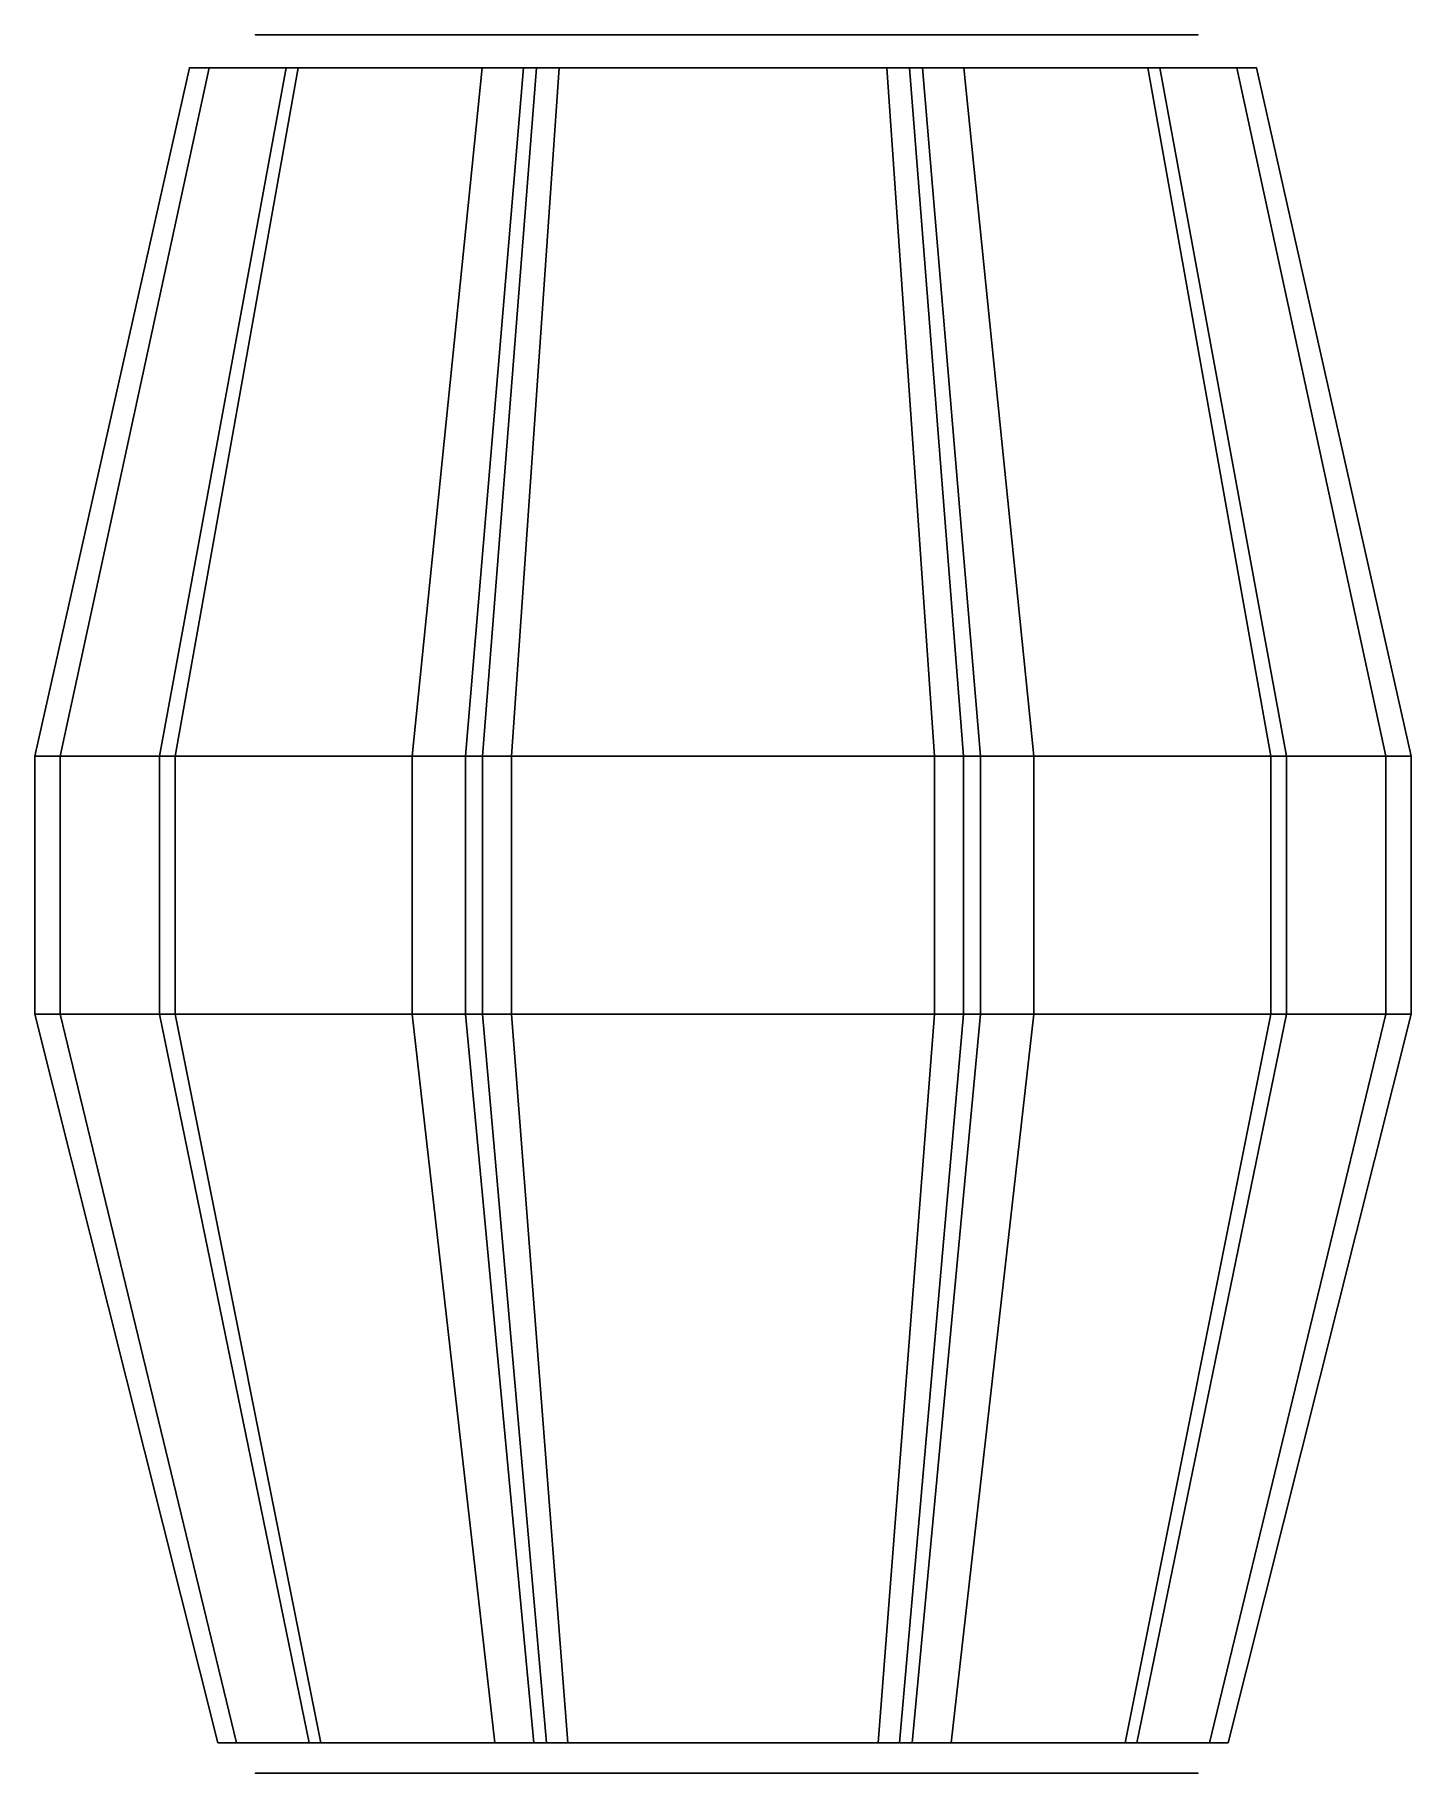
# Model space of a CAD drawing. Header units: metres. Extents: x -106 to 105, y -3 to 264.
import ezdxf

# ---------------------------------------------------------------- set-up
doc = ezdxf.new("R2010")
doc.units = ezdxf.units.M

msp = doc.modelspace()

# ---------------------------------------------------------------- linework, layer by layer
at = {"layer": 'layer1', "color": 1}
for points in [[(35.9714, 263.92111, -78.898), (-35.9714, 263.92111, -78.898), (-72.3111, 263.92111, -32.4543), (72.3111, 263.92111, -32.4543)], [(-35.9714, 263.92111, 74.6791), (35.9714, 263.92111, 74.6791), (72.3111, 263.92111, 28.2354), (-72.3111, 263.92111, 28.2354)], [(-65.756, 258.85809, 28.2592), (-82.4412, 258.85809, 28.2592), (-106.1521, 153.2272, 36.8115), (-84.6342, 153.2272, 36.8115)], [(-82.4412, 258.85809, 28.2592), (-82.4412, 258.85809, -30.9666), (-106.1521, 153.2272, -39.5685), (-106.1521, 153.2272, 36.8115)], [(-82.4412, 258.85809, -30.9666), (-65.756, 258.85809, -30.9666), (-84.6342, 153.2272, -39.5685), (-106.1521, 153.2272, -39.5685)], [(-37.5335, 258.85809, 78.2109), (-79.4125, 258.85809, 36.332), (-102.2461, 153.2272, 47.2226), (-48.2373, 153.2272, 101.2314)], [(-79.4125, 258.85809, 36.332), (-67.6143, 258.85809, 24.5338), (-87.0306, 153.2272, 32.0072), (-102.2461, 153.2272, 47.2226)], [(-48.2373, 153.2272, -103.7677), (-102.2461, 153.2272, -49.7588), (-79.4124, 258.85809, -38.8682), (-37.5335, 258.85809, -80.7472)], [(-102.2461, 153.2272, -49.7588), (-87.0306, 153.2272, -34.5434), (-67.6142, 258.85809, -27.07), (-79.4124, 258.85809, -38.8682)], [(-25.7353, 258.85809, 66.4128), (-37.5335, 258.85809, 78.2109), (-48.2373, 153.2272, 101.2314), (-33.0219, 153.2272, 86.016)], [(-33.0218, 153.2272, -88.5523), (-48.2373, 153.2272, -103.7677), (-37.5335, 258.85809, -80.7472), (-25.7353, 258.85809, -68.949)], [(-31.2063, 258.85809, -66.3444), (-31.2063, 258.85809, -83.0296), (-40.0774, 153.2272, -106.7111), (-40.0774, 153.2272, -85.1932)], [(-31.2063, 258.85809, -83.0296), (28.0194, 258.85809, -83.0296), (36.3026, 153.2272, -106.7111), (-40.0774, 153.2272, -106.7111)], [(30.0495, 258.85809, 80.4933), (-29.1763, 258.85809, 80.4933), (-37.4594, 153.2272, 104.1749), (38.9206, 153.2272, 104.1749)], [(-29.1763, 258.85809, 80.4933), (-29.1763, 258.85809, 63.8081), (-37.4594, 153.2272, 82.657), (-37.4594, 153.2272, 104.1749)], [(31.8649, 153.2272, 86.016), (47.0805, 153.2272, 101.2314), (36.3767, 258.85809, 78.2109), (24.5785, 258.85809, 66.4128)], [(24.5785, 258.85809, -68.949), (36.3767, 258.85809, -80.7472), (47.0805, 153.2272, -103.7677), (31.865, 153.2272, -88.5523)], [(28.0194, 258.85809, -83.0296), (28.0194, 258.85809, -66.3444), (36.3026, 153.2272, -85.1933), (36.3026, 153.2272, -106.7111)], [(30.0495, 258.85809, 63.8081), (30.0495, 258.85809, 80.4933), (38.9206, 153.2272, 104.1749), (38.9206, 153.2272, 82.657)], [(47.0805, 153.2272, 101.2314), (101.0892, 153.2272, 47.2226), (78.2556, 258.85809, 36.332), (36.3767, 258.85809, 78.2109)], [(36.3767, 258.85809, -80.7472), (78.2556, 258.85809, -38.8683), (101.0892, 153.2272, -49.7588), (47.0805, 153.2272, -103.7677)], [(83.4773, 153.2272, 36.8115), (104.9952, 153.2272, 36.8115), (81.2843, 258.85809, 28.2592), (64.5992, 258.85809, 28.2592)], [(104.9952, 153.2272, -39.5685), (83.4773, 153.2272, -39.5685), (64.5992, 258.85809, -30.9666), (81.2843, 258.85809, -30.9666)], [(101.0892, 153.2272, 47.2226), (85.8738, 153.2272, 32.0072), (66.4574, 258.85809, 24.5338), (78.2556, 258.85809, 36.332)], [(78.2556, 258.85809, -38.8683), (66.4574, 258.85809, -27.07), (85.8738, 153.2272, -34.5434), (101.0892, 153.2272, -49.7588)], [(104.9952, 153.2272, 36.8115), (104.9952, 153.2272, -39.5685), (81.2843, 258.85809, -30.9666), (81.2843, 258.85809, 28.2592)], [(-106.1521, 113.6282, 36.8115), (-84.6342, 113.6282, 36.8115), (-84.6342, 153.2272, 36.8115), (-106.1521, 153.2272, 36.8115)], [(-106.1521, 113.6282, -39.5685), (-106.1521, 113.6282, 36.8115), (-106.1521, 153.2272, 36.8115), (-106.1521, 153.2272, -39.5685)], [(-84.6342, 113.6282, -39.5685), (-106.1521, 113.6282, -39.5685), (-106.1521, 153.2272, -39.5685), (-84.6342, 153.2272, -39.5685)], [(-102.2461, 113.6282, 47.2226), (-48.2373, 113.6282, 101.2314), (-48.2373, 153.2272, 101.2314), (-102.2461, 153.2272, 47.2226)], [(-87.0306, 113.6282, 32.0072), (-102.2461, 113.6282, 47.2226), (-102.2461, 153.2272, 47.2226), (-87.0306, 153.2272, 32.0072)], [(-102.2461, 113.6282, -49.7588), (-87.0306, 113.6282, -34.5434), (-87.0306, 153.2272, -34.5434), (-102.2461, 153.2272, -49.7588)], [(-48.2373, 113.6282, -103.7677), (-102.2461, 113.6282, -49.7588), (-102.2461, 153.2272, -49.7588), (-48.2373, 153.2272, -103.7677)], [(-48.2373, 113.6282, 101.2314), (-33.0219, 113.6282, 86.016), (-33.0219, 153.2272, 86.016), (-48.2373, 153.2272, 101.2314)], [(-33.0218, 113.6282, -88.5523), (-48.2373, 113.6282, -103.7677), (-48.2373, 153.2272, -103.7677), (-33.0218, 153.2272, -88.5523)], [(-40.0774, 113.6282, -106.7111), (-40.0774, 113.6282, -85.1932), (-40.0774, 153.2272, -85.1932), (-40.0774, 153.2272, -106.7111)], [(36.3026, 113.6282, -106.7111), (-40.0774, 113.6282, -106.7111), (-40.0774, 153.2272, -106.7111), (36.3026, 153.2272, -106.7111)], [(-37.4594, 113.6282, 104.1749), (38.9206, 113.6282, 104.1749), (38.9206, 153.2272, 104.1749), (-37.4594, 153.2272, 104.1749)], [(-37.4594, 113.6282, 82.657), (-37.4594, 113.6282, 104.1749), (-37.4594, 153.2272, 104.1749), (-37.4594, 153.2272, 82.657)], [(31.8649, 113.6282, 86.016), (47.0805, 113.6282, 101.2314), (47.0805, 153.2272, 101.2314), (31.8649, 153.2272, 86.016)], [(47.0805, 113.6282, -103.7677), (31.865, 113.6282, -88.5523), (31.865, 153.2272, -88.5523), (47.0805, 153.2272, -103.7677)], [(36.3026, 113.6282, -85.1933), (36.3026, 113.6282, -106.7111), (36.3026, 153.2272, -106.7111), (36.3026, 153.2272, -85.1933)], [(38.9206, 113.6282, 104.1749), (38.9206, 113.6282, 82.657), (38.9206, 153.2272, 82.657), (38.9206, 153.2272, 104.1749)], [(47.0805, 113.6282, 101.2314), (101.0892, 113.6282, 47.2226), (101.0892, 153.2272, 47.2226), (47.0805, 153.2272, 101.2314)], [(101.0892, 113.6282, -49.7588), (47.0805, 113.6282, -103.7677), (47.0805, 153.2272, -103.7677), (101.0892, 153.2272, -49.7588)], [(104.9952, 113.6282, -39.5685), (83.4773, 113.6282, -39.5685), (83.4773, 153.2272, -39.5685), (104.9952, 153.2272, -39.5685)], [(83.4773, 113.6282, 36.8115), (104.9952, 113.6282, 36.8115), (104.9952, 153.2272, 36.8115), (83.4773, 153.2272, 36.8115)], [(101.0892, 113.6282, 47.2226), (85.8738, 113.6282, 32.0072), (85.8738, 153.2272, 32.0072), (101.0892, 153.2272, 47.2226)], [(85.8738, 113.6282, -34.5434), (101.0892, 113.6282, -49.7588), (101.0892, 153.2272, -49.7588), (85.8738, 153.2272, -34.5434)], [(104.9952, 113.6282, 36.8115), (104.9952, 113.6282, -39.5685), (104.9952, 153.2272, -39.5685), (104.9952, 153.2272, 36.8115)], [(-78.0709, 1.8423, 26.6828), (-62.2765, 1.8423, 26.6828), (-84.6342, 113.6282, 36.8115), (-106.1521, 113.6282, 36.8115)], [(-78.0709, 1.8423, -29.3811), (-78.0709, 1.8423, 26.6828), (-106.1521, 113.6282, 36.8115), (-106.1521, 113.6282, -39.5685)], [(-62.2765, 1.8423, -29.3811), (-78.0709, 1.8423, -29.3811), (-106.1521, 113.6282, -39.5685), (-84.6342, 113.6282, -39.5685)], [(-75.2039, 1.8423, 34.3247), (-35.5607, 1.8423, 73.9679), (-48.2373, 113.6282, 101.2314), (-102.2461, 113.6282, 47.2226)], [(-64.0355, 1.8423, 23.1564), (-75.2039, 1.8423, 34.3247), (-102.2461, 113.6282, 47.2226), (-87.0306, 113.6282, 32.0072)], [(-75.2039, 1.8423, -36.8609), (-64.0355, 1.8423, -25.6926), (-87.0306, 113.6282, -34.5434), (-102.2461, 113.6282, -49.7588)], [(-35.5607, 1.8423, -76.5042), (-75.2039, 1.8423, -36.8609), (-102.2461, 113.6282, -49.7588), (-48.2373, 113.6282, -103.7677)], [(-35.5607, 1.8423, 73.9679), (-24.3923, 1.8423, 62.7996), (-33.0219, 113.6282, 86.016), (-48.2373, 113.6282, 101.2314)], [(-24.3923, 1.8423, -65.3358), (-35.5607, 1.8423, -76.5042), (-48.2373, 113.6282, -103.7677), (-33.0218, 113.6282, -88.5523)], [(-29.5712, 1.8423, -78.6647), (-29.5712, 1.8423, -62.8703), (-40.0774, 113.6282, -85.1932), (-40.0774, 113.6282, -106.7111)], [(26.4927, 1.8423, -78.6647), (-29.5712, 1.8423, -78.6647), (-40.0774, 113.6282, -106.7111), (36.3026, 113.6282, -106.7111)], [(-27.6496, 1.8423, 76.1284), (28.4144, 1.8423, 76.1284), (38.9206, 113.6282, 104.1749), (-37.4594, 113.6282, 104.1749)], [(-27.6496, 1.8423, 60.334), (-27.6496, 1.8423, 76.1284), (-37.4594, 113.6282, 104.1749), (-37.4594, 113.6282, 82.657)], [(23.2355, 1.8423, 62.7996), (34.4038, 1.8423, 73.9679), (47.0805, 113.6282, 101.2314), (31.8649, 113.6282, 86.016)], [(34.4038, 1.8423, -76.5042), (23.2355, 1.8423, -65.3358), (31.865, 113.6282, -88.5523), (47.0805, 113.6282, -103.7677)], [(26.4927, 1.8423, -62.8703), (26.4927, 1.8423, -78.6647), (36.3026, 113.6282, -106.7111), (36.3026, 113.6282, -85.1933)], [(28.4144, 1.8423, 76.1284), (28.4144, 1.8423, 60.334), (38.9206, 113.6282, 82.657), (38.9206, 113.6282, 104.1749)], [(34.4038, 1.8423, 73.9679), (74.0471, 1.8423, 34.3247), (101.0892, 113.6282, 47.2226), (47.0805, 113.6282, 101.2314)], [(74.0471, 1.8423, -36.861), (34.4038, 1.8423, -76.5042), (47.0805, 113.6282, -103.7677), (101.0892, 113.6282, -49.7588)], [(76.9139, 1.8423, -29.3811), (61.1196, 1.8423, -29.3811), (83.4773, 113.6282, -39.5685), (104.9952, 113.6282, -39.5685)], [(61.1196, 1.8423, 26.6828), (76.9139, 1.8423, 26.6828), (104.9952, 113.6282, 36.8115), (83.4773, 113.6282, 36.8115)], [(74.0471, 1.8423, 34.3247), (62.8787, 1.8423, 23.1564), (85.8738, 113.6282, 32.0072), (101.0892, 113.6282, 47.2226)], [(62.8787, 1.8423, -25.6926), (74.0471, 1.8423, -36.861), (101.0892, 113.6282, -49.7588), (85.8738, 113.6282, -34.5434)], [(76.9139, 1.8423, 26.6828), (76.9139, 1.8423, -29.3811), (104.9952, 113.6282, -39.5685), (104.9952, 113.6282, 36.8115)], [(35.9714, -2.8288, 68.9315), (-35.9714, -2.8288, 68.9315), (-72.3111, -2.8288, 28.2354), (72.3111, -2.8288, 28.2354)], [(-35.9714, -2.8288, -73.7878), (35.9714, -2.8288, -73.7878), (72.3111, -2.8288, -32.4543), (-72.3111, -2.8288, -32.4543)]]:
    msp.add_3dface(points, dxfattribs=at)

doc.saveas('drawing.dxf')
